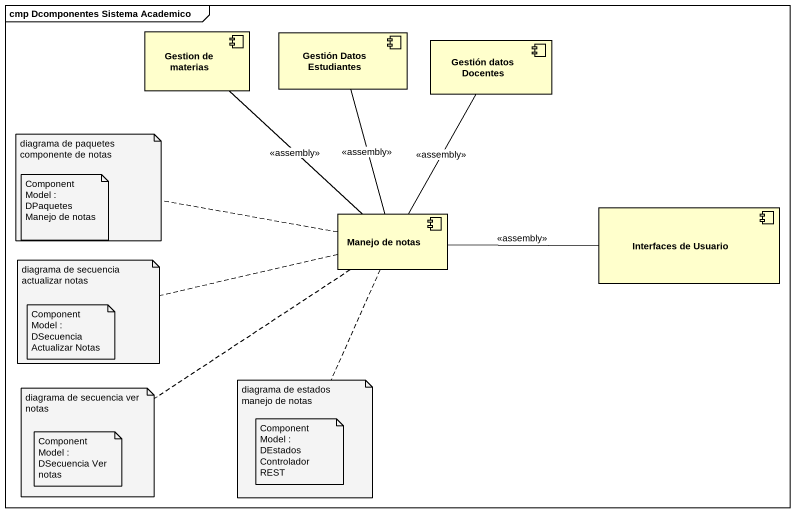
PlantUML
@startuml
mainframe cmp Dcomponentes Sistema Academico
component "Gestion de materias" as Gestion_de_materias
component "Gestión Datos Estudiantes" as Gestión_Datos_Estudiantes
component "Gestión datos Docentes" as Gestión_datos_Docentes
component "Manejo de notas" as Manejo_de_notas
component "Interfaces de Usuario" as Interfaces_de_Usuario
Gestion_de_materias -- Manejo_de_notas : <<assembly>>
Gestión_Datos_Estudiantes -- Manejo_de_notas : <<assembly>>
Gestión_datos_Docentes -- Manejo_de_notas : <<assembly>>
Manejo_de_notas -right- Interfaces_de_Usuario : <<assembly>>
note left of Manejo_de_notas : diagrama de paquetes componente de notas
note as N2
  Component Model : DPaquetes Manejo de notas
end note
note left of Manejo_de_notas : diagrama de secuencia actualizar notas
note as N4
  Component Model : DSecuencia Actualizar Notas
end note
note bottom of Manejo_de_notas : diagrama de secuencia ver notas
note bottom of Manejo_de_notas : diagrama de estados manejo de notas
note as N7
  Component Model : DSecuencia Ver notas
end note
note as N8
  Component Model : DEstados Controlador REST
end note
@enduml
